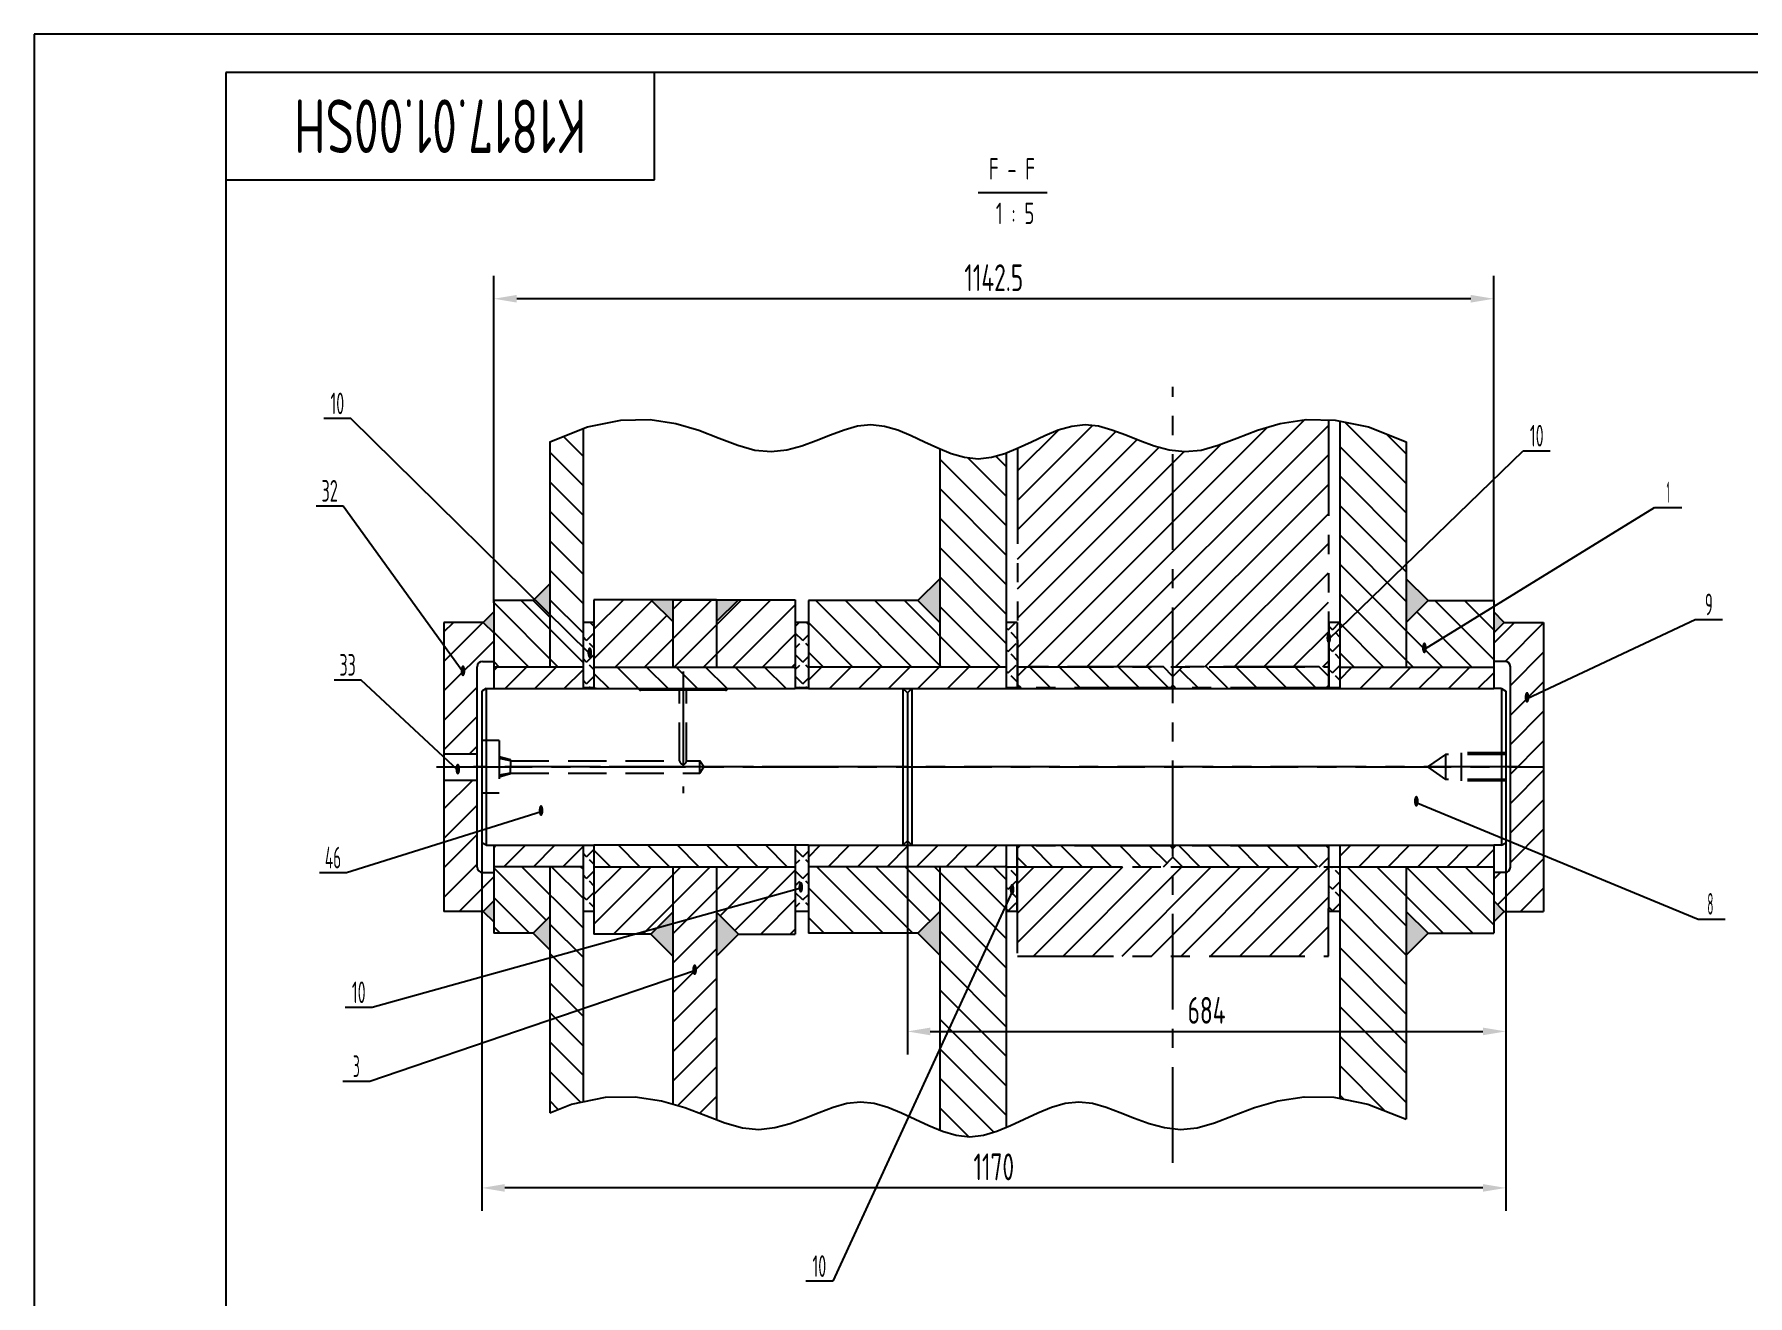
# Model space of a CAD drawing. Header units: millimetres. Extents: x 0 to 14700, y 0 to 10395.
# Drawn here: x 0 to 7831, y 4632 to 10395 of the extents above; entities that cross this region are included whole.
import ezdxf
from ezdxf.enums import TextEntityAlignment as Align

# ---------------------------------------------------------------- set-up
doc = ezdxf.new("R2010")
doc.units = ezdxf.units.MM
doc.header["$LTSCALE"] = 350
for name, pattern in [('F', [0.75, 0.5, -0.25]), ('G', [2, 1.25, -0.25, 0.25, -0.25]), ('K', [2.5, 1.25, -0.25, 0.25, -0.25, 0.25, -0.25])]:
    doc.linetypes.add(name, pattern=pattern)
for name, color, linetype in [('01', 7, 'Continuous'), ('02', 1, 'Continuous'), ('04', 2, 'F'), ('05', 4, 'G'), ('07', 6, 'K'), ('08', 1, 'Continuous'), ('11', 3, 'Continuous')]:
    doc.layers.add(name, color=color, linetype=linetype)
doc.styles.get("Standard").update_dxf_attribs({"font": 'isocp', "width": 0.707, "bigfont": 'intecad.shx'})
doc.dimstyles.new('INTE', dxfattribs={"dimscale": 35, "dimtxt": 3.5, "dimasz": 3, "dimexe": 3, "dimexo": 0, "dimgap": 1, "dimtad": 1, "dimdec": 3, "dimdsep": 46, "dimtxsty": 'Standard', "dimcen": 0, "dimclrd": 1, "dimclre": 1, "dimclrt": 3, "dimadec": 4, "dimazin": 0, "dimtfac": 1, "dimtdec": 3, "dimtmove": 0, "dimatfit": 0, "dimfxl": 1, "dimarcsym": 0})
pattern_1 = [(45, (-7847.8, 3871.31), (-67.3519, 67.3519), [])]
pattern_2 = [(135, (-7847.8, 3871.31), (-67.3519, -67.3519), [])]
pattern_3 = [(45, (-7847.8, 3871.31), (-49.3914, 49.3914), [50.8, -19.05]), (135, (-7847.8, 3871.31), (-49.3914, -49.3914), [50.8, -19.05])]

# ---------------------------------------------------------------- blocks, each defined once
blk = doc.blocks.new('*D97')
at = {"layer": '08', "color": 1, "lineweight": -2}
for p, q in [((2045, 6701.1), (2045, 5019.1)), ((6725, 6701.1), (6725, 5019.1)), ((6620, 5124.1), (2150, 5124.1))]:
    blk.add_line(p, q, dxfattribs=at)
at = {"layer": '08', "color": 1}
for points in [[(2150, 5141.6), (2150, 5106.6), (2045, 5124.1)], [(6620, 5141.6), (6620, 5106.6), (6725, 5124.1)]]:
    blk.add_solid(points, dxfattribs=at)
at = {"layer": 'Defpoints', "color": 0}
for p in [(2045, 6701.1), (6725, 6701.1), (2045, 5124.1)]:
    blk.add_point(p, dxfattribs=at)
at = {"layer": '08', "color": 3, "insert": (4385, 5220.3), "char_height": 122.5, "attachment_point": 5}
blk.add_mtext('1170', dxfattribs=at)
blk = doc.blocks.new('*D98')
at = {"layer": '08', "color": 1, "lineweight": -2}
for p, q in [((2100, 7798), (2100, 9291.6)), ((6670, 7807.6), (6670, 9291.6)), ((6565, 9186.6), (2205, 9186.6))]:
    blk.add_line(p, q, dxfattribs=at)
at = {"layer": '08', "color": 1}
for points in [[(2205, 9204.1), (2205, 9169.1), (2100, 9186.6)], [(6565, 9204.1), (6565, 9169.1), (6670, 9186.6)]]:
    blk.add_solid(points, dxfattribs=at)
at = {"layer": 'Defpoints', "color": 0}
for p in [(2100, 9186.6), (2100, 7798), (6670, 7807.6)]:
    blk.add_point(p, dxfattribs=at)
at = {"layer": '08', "color": 3, "insert": (4385, 9282.8), "char_height": 122.5, "attachment_point": 5}
blk.add_mtext('1142.5', dxfattribs=at)
blk = doc.blocks.new('*D102')
at = {"layer": '08', "color": 1, "lineweight": -2}
for p, q in [((3990, 6709.6), (3990, 5734.1)), ((6725, 6701.1), (6725, 5734.1)), ((4095, 5839.1), (6620, 5839.1))]:
    blk.add_line(p, q, dxfattribs=at)
at = {"layer": '08', "color": 1}
for points in [[(4095, 5856.6), (4095, 5821.6), (3990, 5839.1)], [(6620, 5856.6), (6620, 5821.6), (6725, 5839.1)]]:
    blk.add_solid(points, dxfattribs=at)
at = {"layer": 'Defpoints', "color": 0}
for p in [(3990, 6709.6), (6725, 6701.1), (6725, 5839.1)]:
    blk.add_point(p, dxfattribs=at)
at = {"layer": '08', "color": 3, "insert": (5357.5, 5935.4), "char_height": 122.5, "attachment_point": 5}
blk.add_mtext('684', dxfattribs=at)
blk = doc.blocks.new('*U125', base_point=(251.96, 168.31))
at = {"layer": '01'}
for p, q in [((251.96, 168.31), (251.96, 182.31)), ((195.96, 168.31), (251.96, 168.31))]:
    blk.add_line(p, q, dxfattribs=at)
blk = doc.blocks.new('*U126')
at = {"layer": '04'}
blk.add_blockref('*U125', (0, 0), dxfattribs=at)
blk = doc.blocks.new('*U127')
at = {"layer": '01'}
for points in [[(415, 292), (25, 292)], [(25, 292), (25, 5)]]:
    blk.add_lwpolyline(points, dxfattribs=at)
at = {"layer": '02'}
for points in [[(420, 297), (0, 297)], [(0, 297), (0, 0)]]:
    blk.add_lwpolyline(points, dxfattribs=at)

msp = doc.modelspace()

# ---------------------------------------------------------------- hatches: boundary and pattern name
at = {"layer": '02'}
h = msp.add_hatch(dxfattribs=at)
h.set_pattern_fill('ANSI31', color=256, scale=30, angle=90, style=0)
h.set_pattern_definition(pattern_2)
h.paths.add_polyline_path([(4137.9621, 7503.5864), (4137.9621, 7707.5864), (4037.9621, 7807.5864), (3537.9621, 7807.5864), (3537.9621, 7503.5864)])
h.paths.add_polyline_path([(4137.9621, 7503.5864), (4441.9621, 7503.5864), (4441.9621, 8482.5921), (4435.2746, 8479.8502), (4374.1184, 8462.1149), (4312.9621, 8455.3877), (4251.8059, 8462.1149), (4190.6496, 8479.8502), (4137.9621, 8501.4521)])
h.paths.add_polyline_path([(4137.9621, 5388.1295), (4150.2746, 5383.0813), (4212.6184, 5365.0017), (4274.9621, 5358.1438), (4337.3059, 5365.0017), (4399.6496, 5383.0813), (4441.9621, 5400.4295), (4441.9621, 6591.5864), (4137.9621, 6591.5864)])
h.paths.add_polyline_path([(3537.9621, 6591.5864), (3537.9621, 6287.5864), (4037.9621, 6287.5864), (4137.9621, 6387.5864), (4137.9621, 6591.5864)])
h.paths.add_polyline_path([(6269.9621, 6591.5864), (5965.9621, 6591.5864), (5965.9621, 5532.8772), (6094.2144, 5506.5999), (6269.9621, 5437.9438)])
h.paths.add_polyline_path([(6669.9621, 6287.5864), (6669.9621, 6591.5864), (6269.9621, 6591.5864), (6269.9621, 6387.5864), (6369.9621, 6287.5864)])
h.paths.add_polyline_path([(6669.9621, 7503.5864), (6669.9621, 7807.5864), (6369.9621, 7807.5864), (6269.9621, 7707.5864), (6269.9621, 7503.5864)])
h.paths.add_polyline_path([(6269.9621, 8533.6677), (6097.562, 8601.0161), (5965.9621, 8627.9792), (5965.9621, 7503.5864), (6269.9621, 7503.5864)])
h = msp.add_hatch(dxfattribs=at)
h.set_pattern_fill('ANSI31', color=256, scale=30, angle=90, style=0)
h.set_pattern_definition(pattern_2)
h.paths.add_polyline_path([(2507.9621, 8593.0467), (2355.9621, 8533.6677), (2355.9621, 7503.5864), (2507.9621, 7503.5864)])
h.paths.add_polyline_path([(2099.9621, 7503.5864), (2355.9621, 7503.5864), (2355.9621, 7731.5864), (2279.9621, 7807.5864), (2099.9621, 7807.5864)])
h.paths.add_polyline_path([(2099.9621, 6591.5864), (2099.9621, 6287.5864), (2279.9621, 6287.5864), (2355.9621, 6363.5864), (2355.9621, 6591.5864)])
h.paths.add_polyline_path([(2355.9621, 5467.6333), (2455.7098, 5506.5999), (2507.9621, 5517.3057), (2507.9621, 6591.5864), (2355.9621, 6591.5864)])
at = {"layer": '02', "linetype": 'Continuous'}
h = msp.add_hatch(color=1, dxfattribs=at)
h.paths.add_polyline_path([(6669.9621, 6435.5864), (6669.9621, 6339.5864), (6717.9621, 6387.5864)])
h.paths.add_polyline_path([(6717.9621, 7707.5864), (6669.9621, 7755.5864), (6669.9621, 7659.5864)])
h.paths.add_polyline_path([(4137.9621, 7907.5864), (4037.9621, 7807.5864), (4137.9621, 7707.5864)])
h.paths.add_polyline_path([(4137.9621, 6387.5864), (4037.9621, 6287.5864), (4137.9621, 6187.5864)])
h.paths.add_polyline_path([(3117.9621, 6383.5864), (3117.9621, 6183.5864), (3217.9621, 6283.5864)])
h.paths.add_polyline_path([(2355.9621, 7883.5864), (2285.7341, 7813.3584), (2355.9621, 7744.2376)])
h.paths.add_polyline_path([(2355.9621, 7731.5864), (2355.9621, 7744.2376), (2285.7341, 7813.3584), (2279.9621, 7807.5864)])
h.paths.add_polyline_path([(2099.9621, 7755.5864), (2051.9621, 7707.5864), (2099.9621, 7659.5864)])
h.paths.add_polyline_path([(2099.9621, 6435.5864), (2051.9621, 6387.5864), (2099.9621, 6339.5864)])
h.paths.add_polyline_path([(2917.9621, 6183.5864), (2917.9621, 6330.2533), (2844.0765, 6309.7008), (2817.9621, 6283.5864)])
h.paths.add_polyline_path([(2917.9621, 6330.2533), (2917.9621, 6383.5864), (2844.0765, 6309.7008)])
for points in [[(6369.9621, 7807.5864), (6269.9621, 7907.5864), (6269.9621, 7707.5864)], [(2355.9621, 6363.5864), (2279.9621, 6287.5864), (2355.9621, 6211.5864)], [(6369.9621, 6287.5864), (6269.9621, 6387.5864), (6269.9621, 6187.5864)]]:
    msp.add_hatch(color=1, dxfattribs=at).paths.add_polyline_path(points)
h = msp.add_hatch(dxfattribs=at)
h.set_pattern_fill('ANSI31', color=1, scale=30, style=0)
h.set_pattern_definition(pattern_1)
h.paths.add_polyline_path([(3477.9621, 7503.5864), (3477.9621, 7811.5864), (3217.9621, 7811.5864), (3117.9621, 7711.5864), (3117.9621, 7503.5864)])
h.paths.add_polyline_path([(3117.9621, 7503.5864), (3117.9621, 7811.5864), (2917.9621, 7811.5864), (2917.9621, 7503.5864)])
h.paths.add_polyline_path([(2917.9621, 7711.5864), (2817.9621, 7811.5864), (2557.9621, 7811.5864), (2557.9621, 7503.5864), (2917.9621, 7503.5864)])
h.paths.add_polyline_path([(2917.9621, 6591.5864), (2557.9621, 6591.5864), (2557.9621, 6283.5864), (2657.9621, 6283.5864), (2817.9621, 6283.5864), (2917.9621, 6383.5864)])
h.paths.add_polyline_path([(3117.9621, 6591.5864), (2917.9621, 6591.5864), (2917.9621, 5507.7247), (2973.6175, 5491.3257), (3069.0002, 5454.7767), (3117.9621, 5435.7022)])
h.paths.add_polyline_path([(3117.9621, 6591.5864), (3117.9621, 6383.5864), (3217.9621, 6283.5864), (3377.9621, 6283.5864), (3477.9621, 6283.5864), (3477.9621, 6591.5864)])
at = {"layer": '02'}
h = msp.add_hatch(color=256, dxfattribs=at)
h.paths.add_polyline_path([(3117.9621, 7711.5864), (3217.9621, 7811.5864), (3117.9621, 7811.5864)])
h.paths.add_polyline_path([(2817.9621, 7811.5864), (2917.9621, 7711.5864), (2917.9621, 7811.5864)])
at = {"layer": '02', "linetype": 'Continuous'}
h = msp.add_hatch(dxfattribs=at)
h.set_pattern_fill('ANSI31', color=1, scale=30, style=0)
h.set_pattern_definition(pattern_1)
h.paths.add_polyline_path([(2023.9621, 7505.5864, -0.414213562), (2047.9621, 7529.5864), (2099.9621, 7529.5864), (2099.9621, 7659.5864), (2051.9621, 7707.5864), (1871.9621, 7707.5864), (1871.9621, 7107.5864), (2023.9621, 7107.5864)])
h.paths.add_polyline_path([(1871.9621, 6387.5864), (2051.9621, 6387.5864), (2099.9621, 6435.5864), (2099.9621, 6565.5864), (2047.9621, 6565.5864, -0.414213562), (2023.9621, 6589.5864), (2023.9621, 6987.5864), (1871.9621, 6987.5864)])
h.paths.add_polyline_path([(6745.9621, 6589.5864, -0.414213562), (6721.9621, 6565.5864), (6669.9621, 6565.5864), (6669.9621, 6435.5864), (6717.9621, 6387.5864), (6897.9621, 6387.5864), (6897.9621, 7047.5864), (6745.9621, 7047.5864)])
h.paths.add_polyline_path([(6897.9621, 7707.5864), (6717.9621, 7707.5864), (6669.9621, 7659.5864), (6669.9621, 7529.5864), (6721.9621, 7529.5864, -0.414213562), (6745.9621, 7505.5864), (6745.9621, 7047.5864), (6897.9621, 7047.5864)])
at = {"layer": '02'}
h = msp.add_hatch(dxfattribs=at)
h.set_pattern_fill('ANGLE', color=256, scale=10, angle=45, style=0)
h.set_pattern_definition(pattern_3)
h.paths.add_polyline_path([(2557.9621, 7707.5864), (2507.9621, 7707.5864), (2507.9621, 7409.5864), (2557.9621, 7409.5864)])
h.paths.add_polyline_path([(2507.9621, 6387.5864), (2557.9621, 6387.5864), (2557.9621, 6689.5864), (2507.9621, 6689.5864)])
h.paths.add_polyline_path([(3537.9621, 6689.5864), (3477.9621, 6689.5864), (3477.9621, 6387.5864), (3537.9621, 6387.5864)])
h.paths.add_polyline_path([(3537.9621, 7707.5864), (3477.9621, 7707.5864), (3477.9621, 7409.5864), (3537.9621, 7409.5864)])
h = msp.add_hatch(dxfattribs=at)
h.set_pattern_fill('ANGLE', color=256, scale=10, angle=45, style=0)
h.set_pattern_definition(pattern_3)
h.paths.add_polyline_path([(4493.9621, 7707.5864), (4441.9621, 7707.5864), (4441.9621, 7409.5864), (4491.9621, 7409.5864), (4491.9621, 7460.5864), (4493.9621, 7462.5864)])
h.paths.add_polyline_path([(4441.9621, 6387.5864), (4491.9621, 6387.5864), (4491.9621, 6591.5864), (4441.9621, 6591.5864)])
h.paths.add_polyline_path([(5965.9621, 6591.5864), (5915.624, 6591.5864), (5914.7931, 6387.5864), (5965.9621, 6387.5864)])
h = msp.add_hatch(dxfattribs=at)
h.set_pattern_fill('ANGLE', color=256, scale=10, angle=45, style=0)
h.set_pattern_definition(pattern_3)
h.paths.add_polyline_path([(5965.9621, 7707.5864), (5915.9621, 7707.5864), (5915.9621, 7409.5864), (5965.9621, 7409.5864)])
at = {"layer": '02', "linetype": 'Continuous'}
h = msp.add_hatch(dxfattribs=at)
h.set_pattern_fill('ANSI31', color=1, scale=30, style=0)
h.set_pattern_definition(pattern_1)
h.paths.add_polyline_path([(2099.9621, 7503.5864), (2099.9621, 7405.5864), (2507.9621, 7405.5864), (2507.9621, 7503.5864)])
h.paths.add_polyline_path([(2507.9621, 6591.5864), (2507.9621, 6689.5864), (2099.9621, 6689.5864), (2099.9621, 6591.5864)])
at = {"layer": '02'}
h = msp.add_hatch(dxfattribs=at)
h.set_pattern_fill('ANSI31', color=256, scale=30, angle=90, style=0)
h.set_pattern_definition(pattern_2)
h.paths.add_polyline_path([(3477.9621, 6591.5864), (3477.9621, 6689.5864), (2557.9621, 6689.5864), (2557.9621, 6591.5864)])
h.paths.add_polyline_path([(2557.9621, 7503.5864), (2557.9621, 7405.5864), (3477.9621, 7405.5864), (3477.9621, 7503.5864)])
at = {"layer": '02', "linetype": 'Continuous'}
h = msp.add_hatch(dxfattribs=at)
h.set_pattern_fill('ANSI31', color=1, scale=30, style=0)
h.set_pattern_definition(pattern_1)
h.paths.add_polyline_path([(3537.9621, 6689.5864), (3537.9621, 6591.5864), (4441.9621, 6591.5864), (4441.9621, 6689.5864)])
h.paths.add_polyline_path([(3537.9621, 7503.5864), (3537.9621, 7405.5864), (4441.9621, 7405.5864), (4441.9621, 7503.5864)])
h = msp.add_hatch(dxfattribs=at)
h.set_pattern_fill('ANSI31', color=1, scale=30, style=0)
h.set_pattern_definition(pattern_1)
h.paths.add_polyline_path([(5965.9621, 6689.5864), (5965.9621, 6591.5864), (6669.9621, 6591.5864), (6669.9621, 6689.5864)])
h.paths.add_polyline_path([(5965.9621, 7503.5864), (5965.9621, 7405.5864), (6669.9621, 7405.5864), (6669.9621, 7503.5864)])
at = {"layer": '07', "linetype": 'K'}
h = msp.add_hatch(dxfattribs=at)
h.set_pattern_fill('ANSI31', color=6, scale=30, style=0)
h.set_pattern_definition(pattern_1)
h.paths.add_polyline_path([(5913.9621, 7504.5864), (5913.9621, 8632.7646), (5812.0069, 8634.8049), (5694.0741, 8616.8402), (5589.5192, 8586.0328), (5495.9533, 8550.1799), (5410.9875, 8517.0791), (5332.2329, 8494.5277), (5257.6191, 8488.3357), (5203.9621, 8494.3788), (5203.9621, 7504.5864)])
h.paths.add_polyline_path([(5203.9621, 8494.3788), (5186.3498, 8496.3624), (5117.9472, 8514.48), (5051.9335, 8538.5602), (4987.8309, 8564.4752), (4925.1617, 8588.0968), (4863.448, 8605.297), (4802.2121, 8611.9477), (4741.0559, 8605.2206), (4679.8996, 8587.4852), (4618.7434, 8562.4112), (4557.5871, 8533.6677), (4493.9621, 8503.764), (4493.9621, 7504.5864), (5203.9621, 7504.5864)])
h = msp.add_hatch(dxfattribs=at)
h.set_pattern_fill('ANSI31', color=6, scale=30, angle=90, style=0)
h.set_pattern_definition(pattern_2)
h.paths.add_polyline_path([(5871.9621, 7504.5864), (5247.9621, 7504.5864), (5203.9621, 7460.5864), (5203.9621, 7420.5864), (5215.9621, 7408.5864), (5903.9621, 7408.5864), (5913.9621, 7418.5864), (5913.9621, 7462.5864)])
h.paths.add_polyline_path([(5203.9621, 7460.5864), (5159.9621, 7504.5864), (4535.9621, 7504.5864), (4493.9621, 7462.5864), (4493.9621, 7418.5864), (4503.9621, 7408.5864), (5191.9621, 7408.5864), (5203.9621, 7420.5864)])
h.paths.add_polyline_path([(5913.9621, 6676.5864), (5903.9621, 6686.5864), (5215.9621, 6686.5864), (5203.9621, 6674.5864), (5203.9621, 6634.5864), (5246.9621, 6591.5864), (5872.9621, 6591.5864), (5913.9621, 6632.5864)])
h.paths.add_polyline_path([(5203.9621, 6674.5864), (5191.9621, 6686.5864), (4503.9621, 6686.5864), (4493.9621, 6676.5864), (4493.9621, 6632.5864), (4534.9621, 6591.5864), (5160.9621, 6591.5864), (5203.9621, 6634.5864)])
h = msp.add_hatch(dxfattribs=at)
h.set_pattern_fill('ANSI31', color=6, scale=30, style=0)
h.set_pattern_definition(pattern_1)
h.paths.add_polyline_path([(5913.9621, 6590.5864), (5203.9621, 6590.5864), (5203.9621, 6183.5864), (5913.9621, 6183.5864)])
h.paths.add_polyline_path([(5203.9621, 6590.5864), (4493.9621, 6590.5864), (4493.9621, 6183.5864), (5203.9621, 6183.5864)])

# ---------------------------------------------------------------- linework, layer by layer
at = {"layer": '01'}
for p, q in [((4313.9045, 9671.3513), (4628.4805, 9671.3513)), ((2051.9621, 7707.5864), (2099.9621, 7755.5864)), ((2917.9621, 7811.5864), (2917.9621, 7503.5864)), ((3117.9621, 7811.5864), (3117.9621, 7503.5864)), ((6669.9621, 7807.5864), (6669.9621, 7405.5864)), ((6717.9621, 7707.5864), (6669.9621, 7755.5864)), ((2051.9621, 7707.5864), (1871.9621, 7707.5864)), ((2051.9621, 7707.5864), (2099.9621, 7659.5864)), ((4491.9621, 7707.5864), (4491.9621, 7405.5864)), ((5915.9621, 7707.5864), (5915.9621, 7405.5864)), ((6717.9621, 7707.5864), (6669.9621, 7659.5864)), ((6717.9621, 7707.5864), (6897.9621, 7707.5864)), ((6897.9621, 7707.5864), (6897.9621, 6387.5864)), ((2047.9621, 7529.5864), (2099.9621, 7529.5864)), ((6721.9621, 7529.5864), (6669.9621, 7529.5864)), ((2023.9621, 6589.5864), (2023.9621, 7505.5864)), ((6745.9621, 6589.5864), (6745.9621, 7505.5864)), ((2064.9621, 7405.5864), (2044.9621, 7394.0394)), ((2044.9621, 7394.0394), (2044.9621, 6701.1334)), ((2064.9621, 7405.5864), (2064.9621, 7047.5864)), ((2064.9621, 7405.5864), (2099.9621, 7405.5864)), ((2557.9621, 7409.5864), (2507.9621, 7409.5864)), ((3537.9621, 7409.5864), (3477.9621, 7409.5864)), ((3989.9621, 7385.5864), (3969.9621, 7405.5864)), ((3969.9621, 7405.5864), (3969.9621, 6689.5864)), ((3989.9621, 7385.5864), (4009.9621, 7405.5864)), ((3989.9621, 7385.5864), (3989.9621, 6709.5864)), ((4009.9621, 7405.5864), (4009.9621, 6689.5864)), ((4491.9621, 7409.5864), (4441.9621, 7409.5864)), ((5965.9621, 7409.5864), (5915.9621, 7409.5864)), ((6704.9621, 7405.5864), (6724.9621, 7394.0394)), ((6704.9621, 7405.5864), (6704.9621, 7047.5864)), ((6724.9621, 7394.0394), (6724.9621, 6701.1334)), ((2064.9621, 7047.5864), (2064.9621, 6689.5864)), ((2064.9621, 6689.5864), (2044.9621, 6701.1334)), ((2064.9621, 6689.5864), (2099.9621, 6689.5864)), ((3989.9621, 6709.5864), (3969.9621, 6689.5864)), ((3989.9621, 6709.5864), (4009.9621, 6689.5864)), ((4491.9621, 6387.5864), (4491.9621, 6689.5864)), ((5915.9621, 6387.5864), (5915.9621, 6689.5864)), ((6669.9621, 6689.5864), (6669.9621, 6287.5864)), ((2917.9621, 6591.5864), (2917.9621, 5507.7247)), ((3117.9621, 6591.5864), (3117.9621, 5435.7022)), ((2047.9621, 6565.5864), (2099.9621, 6565.5864)), ((6721.9621, 6565.5864), (6669.9621, 6565.5864)), ((2051.9621, 6387.5864), (2099.9621, 6435.5864)), ((6717.9621, 6387.5864), (6669.9621, 6435.5864)), ((2051.9621, 6387.5864), (1871.9621, 6387.5864)), ((2051.9621, 6387.5864), (2099.9621, 6339.5864)), ((6717.9621, 6387.5864), (6669.9621, 6339.5864)), ((6717.9621, 6387.5864), (6897.9621, 6387.5864))]:
    msp.add_line(p, q, dxfattribs=at)
at = {"layer": '01', "color": 7, "linetype": 'Continuous'}
for p, q in [((5965.9621, 8627.9792), (5965.9621, 7405.5864)), ((2507.9621, 8593.0467), (2507.9621, 7405.5864)), ((2355.9621, 8533.6677), (2355.9621, 7503.5864)), ((4137.9621, 8501.4521), (4137.9621, 7503.5864)), ((4441.9621, 8482.5921), (4441.9621, 7405.5864)), ((4441.9621, 8482.5921), (4441.9621, 7405.5864)), ((6269.9621, 8533.6677), (6269.9621, 7503.5864)), ((2279.9621, 7807.5864), (2355.9621, 7883.5864)), ((4037.9621, 7807.5864), (4137.9621, 7907.5864)), ((6369.9621, 7807.5864), (6269.9621, 7907.5864)), ((2099.9621, 7807.5864), (2099.9621, 7405.5864)), ((2279.9621, 7807.5864), (2099.9621, 7807.5864)), ((2279.9621, 7807.5864), (2355.9621, 7731.5864)), ((2557.9621, 7811.5864), (2557.9621, 7405.5864)), ((2917.9621, 7811.5864), (2557.9621, 7811.5864)), ((2817.9621, 7811.5864), (2917.9621, 7711.5864)), ((3117.9621, 7811.5864), (2917.9621, 7811.5864)), ((2917.9621, 7811.5864), (3477.9621, 7811.5864)), ((3217.9621, 7811.5864), (3117.9621, 7711.5864)), ((3477.9621, 7811.5864), (3477.9621, 7405.5864)), ((3537.9621, 7807.5864), (3537.9621, 7405.5864)), ((4037.9621, 7807.5864), (3537.9621, 7807.5864)), ((4037.9621, 7807.5864), (4137.9621, 7707.5864)), ((6369.9621, 7807.5864), (6269.9621, 7707.5864)), ((6369.9621, 7807.5864), (6669.9621, 7807.5864)), ((1871.9621, 7707.5864), (1871.9621, 6387.5864)), ((2557.9621, 7707.5864), (2507.9621, 7707.5864)), ((3537.9621, 7707.5864), (3477.9621, 7707.5864)), ((4491.9621, 7707.5864), (4441.9621, 7707.5864)), ((5965.9621, 7707.5864), (5915.9621, 7707.5864)), ((2507.9621, 7503.5864), (2099.9621, 7503.5864)), ((2557.9621, 7503.5864), (3477.9621, 7503.5864)), ((4441.9621, 7503.5864), (3537.9621, 7503.5864)), ((5965.9621, 7503.5864), (6669.9621, 7503.5864)), ((2099.9621, 7405.5864), (2507.9621, 7405.5864)), ((2507.9621, 7405.5864), (2557.9621, 7405.5864)), ((2567.9621, 7405.5864), (2507.9621, 7405.5864)), ((2557.9621, 7405.5864), (3477.9621, 7405.5864)), ((2765.2581, 7403.5864), (2765.2581, 7403.5864)), ((3159.2581, 7397.5864), (2771.2581, 7397.5864)), ((3165.2581, 7403.5864), (3165.2581, 7403.5864)), ((3537.9621, 7405.5864), (3477.9621, 7405.5864)), ((3537.9621, 7405.5864), (4441.9621, 7405.5864)), ((4441.9621, 7405.5864), (5965.9621, 7405.5864)), ((5965.9621, 7405.5864), (6669.9621, 7405.5864)), ((6704.9621, 7405.5864), (6669.9621, 7405.5864)), ((1871.9621, 7107.5864), (2023.9621, 7107.5864)), ((6704.9621, 7047.5864), (6704.9621, 6689.5864)), ((1871.9621, 6987.5864), (2023.9621, 6987.5864)), ((2099.9621, 6689.5864), (2507.9621, 6689.5864)), ((2099.9621, 6689.5864), (2099.9621, 6287.5864)), ((2507.9621, 6689.5864), (2557.9621, 6689.5864)), ((2507.9621, 6689.5864), (2507.9621, 5517.3057)), ((3477.9621, 6689.5864), (2557.9621, 6689.5864)), ((2557.9621, 6689.5864), (2557.9621, 6283.5864)), ((3537.9621, 6689.5864), (3477.9621, 6689.5864)), ((3477.9621, 6689.5864), (3477.9621, 6283.5864)), ((3537.9621, 6689.5864), (5203.9621, 6689.5864)), ((3537.9621, 6689.5864), (3537.9621, 6287.5864)), ((4441.9621, 6689.5864), (4441.9621, 5400.4295)), ((4441.9621, 6689.5864), (4441.9621, 5400.4295)), ((5203.9621, 6689.5864), (6669.9621, 6689.5864)), ((5965.9621, 6689.5864), (5965.9621, 5532.8772)), ((6704.9621, 6689.5864), (6669.9621, 6689.5864)), ((6704.9621, 6689.5864), (6724.9621, 6701.1334)), ((2507.9621, 6591.5864), (2099.9621, 6591.5864)), ((2355.9621, 6591.5864), (2355.9621, 5467.6333)), ((2557.9621, 6591.5864), (3477.9621, 6591.5864)), ((4441.9621, 6591.5864), (3537.9621, 6591.5864)), ((4137.9621, 6591.5864), (4137.9621, 5388.1295)), ((4441.9621, 6591.5864), (4491.9621, 6591.5864)), ((5915.9621, 6591.5864), (5965.9621, 6591.5864)), ((5965.9621, 6591.5864), (6669.9621, 6591.5864)), ((6269.9621, 6591.5864), (6269.9621, 5437.9438)), ((2355.9621, 6363.5864), (2279.9621, 6287.5864)), ((2557.9621, 6387.5864), (2507.9621, 6387.5864)), ((2817.9621, 6283.5864), (2917.9621, 6383.5864)), ((3217.9621, 6283.5864), (3117.9621, 6383.5864)), ((3537.9621, 6387.5864), (3477.9621, 6387.5864)), ((4037.9621, 6287.5864), (4137.9621, 6387.5864)), ((4491.9621, 6387.5864), (4441.9621, 6387.5864)), ((5965.9621, 6387.5864), (5915.9621, 6387.5864)), ((6369.9621, 6287.5864), (6269.9621, 6387.5864)), ((2279.9621, 6287.5864), (2099.9621, 6287.5864)), ((2355.9621, 6211.5864), (2279.9621, 6287.5864)), ((2657.9621, 6283.5864), (2557.9621, 6283.5864)), ((2817.9621, 6283.5864), (2657.9621, 6283.5864)), ((2817.9621, 6283.5864), (2917.9621, 6183.5864)), ((3217.9621, 6283.5864), (3117.9621, 6183.5864)), ((3217.9621, 6283.5864), (3377.9621, 6283.5864)), ((3377.9621, 6283.5864), (3477.9621, 6283.5864)), ((4037.9621, 6287.5864), (3537.9621, 6287.5864)), ((4037.9621, 6287.5864), (4137.9621, 6187.5864)), ((6369.9621, 6287.5864), (6269.9621, 6187.5864)), ((6369.9621, 6287.5864), (6669.9621, 6287.5864))]:
    msp.add_line(p, q, dxfattribs=at)
at = {"layer": '01'}
for centre, start, end in [((2047.9621, 7505.5864), 90, 180), ((6721.9621, 7505.5864), 0, 90), ((2047.9621, 6589.5864), 180, 270), ((6721.9621, 6589.5864), 270, 0)]:
    msp.add_arc(centre, 24, start, end, dxfattribs=at)
at = {"layer": '01', "color": 7, "linetype": 'Continuous'}
for centre, start, end in [((2760.8658, 7397.5864), 30, 90), ((2771.2581, 7403.5864), 210, 270), ((3159.2581, 7403.5864), 270, 330), ((3169.6504, 7397.5864), 90, 150)]:
    msp.add_arc(centre, 6, start, end, dxfattribs=at)
at = {"layer": '02'}
for p, q in [((1446.9175, 8638.9505), (1322.9175, 8638.9505)), ((2538.6046, 7564.4746), (1446.9175, 8638.9505)), ((5915.9621, 7631.8095), (6804.4443, 8491.4824)), ((6804.4443, 8491.4824), (6928.4443, 8491.4824)), ((1411.9615, 8239.6005), (1287.9615, 8239.6005)), ((1959.1496, 7481.8817), (1411.9615, 8239.6005)), ((6352.7473, 7586.3715), (7404.8114, 8232.5498)), ((7404.8114, 8232.5498), (7528.8114, 8232.5498)), ((5915.9621, 7707.5864), (5915.9621, 7405.5864)), ((6821.9621, 7360.6521), (7590.8744, 7720.6697)), ((7590.8744, 7720.6697), (7714.8744, 7720.6697)), ((1493.9824, 7444.3512), (1369.9824, 7444.3512)), ((1935.5794, 7032.5266), (1493.9824, 7444.3512)), ((2316.0368, 6843.0925), (1427.361, 6563.77)), ((6316.0323, 6885.7352), (7603.8699, 6352.492)), ((1427.361, 6563.77), (1303.361, 6563.77)), ((3503.0428, 6493.0033), (1544.8746, 5948.306)), ((4470.2542, 6481.7061), (3649.8171, 4697.3726)), ((7603.8699, 6352.492), (7727.8699, 6352.492)), ((3017.9621, 6116.0251), (1534.1397, 5610.7665)), ((1544.8746, 5948.306), (1420.8746, 5948.306)), ((1534.1397, 5610.7665), (1410.1397, 5610.7665)), ((3649.8171, 4697.3726), (3525.8171, 4697.3726))]:
    msp.add_line(p, q, dxfattribs=at)
for points in [[(2355.9621, 8533.6677), (2528.3622, 8601.0161), (2680.2176, 8632.1293), (2813.9173, 8634.8049), (2931.8501, 8616.8402), (3036.405, 8586.0328), (3129.9709, 8550.1799), (3214.9367, 8517.0791), (3293.6913, 8494.5277), (3368.3051, 8488.3357), (3439.5744, 8496.3624), (3507.977, 8514.48), (3573.9908, 8538.5602), (3638.0933, 8564.4752), (3700.7626, 8588.0968), (3762.4762, 8605.297), (3823.7121, 8611.9477), (3884.8684, 8605.2206), (3946.0246, 8587.4852), (4007.1809, 8562.4112), (4068.3371, 8533.6677), (4129.4934, 8504.9243), (4190.6496, 8479.8502), (4251.8059, 8462.1149), (4312.9621, 8455.3877), (4374.1184, 8462.1149), (4435.2746, 8479.8502), (4496.4309, 8504.9243), (4557.5871, 8533.6677), (4618.7434, 8562.4112), (4679.8996, 8587.4852), (4741.0559, 8605.2206), (4802.2121, 8611.9477), (4863.448, 8605.297), (4925.1617, 8588.0968), (4987.8309, 8564.4752), (5051.9335, 8538.5602), (5117.9472, 8514.48), (5186.3498, 8496.3624), (5257.6191, 8488.3357), (5332.2329, 8494.5277), (5410.9875, 8517.0791), (5495.9533, 8550.1799), (5589.5192, 8586.0328), (5694.0741, 8616.8402), (5812.0069, 8634.8049), (5945.7066, 8632.1293), (6097.562, 8601.0161), (6269.9621, 8533.6677)], [(2355.9621, 5467.6333), (2455.7098, 5506.5999), (2610.5139, 5538.3173), (2746.8096, 5541.0448), (2867.0324, 5522.7313), (2973.6175, 5491.3257), (3069.0002, 5454.7767), (3155.6158, 5421.0331), (3235.8996, 5398.0438), (3311.9622, 5391.7315), (3384.6154, 5399.9142), (3454.3463, 5418.3835), (3521.6418, 5442.9313), (3586.9891, 5469.3495), (3650.8752, 5493.4298), (3713.7872, 5510.964), (3776.2121, 5517.7438), (3838.5559, 5510.886), (3900.8996, 5492.8063), (3963.2434, 5467.2454), (4025.5871, 5437.9438), (4087.9309, 5408.6423), (4150.2746, 5383.0813), (4212.6184, 5365.0017), (4274.9621, 5358.1438), (4337.3059, 5365.0017), (4399.6496, 5383.0813), (4461.9934, 5408.6423), (4524.3371, 5437.9438), (4586.6809, 5467.2454), (4649.0246, 5492.8063), (4711.3684, 5510.886), (4773.7121, 5517.7438), (4836.137, 5510.964), (4899.049, 5493.4298), (4962.9351, 5469.3495), (5028.2824, 5442.9313), (5095.578, 5418.3835), (5165.3088, 5399.9142), (5237.962, 5391.7315), (5314.0246, 5398.0438), (5394.3084, 5421.0331), (5480.924, 5454.7767), (5576.3067, 5491.3257), (5682.8918, 5522.7313), (5803.1146, 5541.0448), (5939.4104, 5538.3173), (6094.2144, 5506.5999), (6269.9621, 5437.9438)]]:
    msp.add_lwpolyline(points, dxfattribs=at)
at = {"layer": '04'}
for p, q in [((2948.9621, 7075.5864), (2948.9621, 7397.5864)), ((2980.9621, 7075.5864), (2980.9621, 7397.5864)), ((3059.2, 7047.5864), (3041.7911, 7075.5864)), ((3041.7911, 7019.5864), (3041.7911, 7075.5864)), ((3041.7911, 7019.5864), (3059.2, 7047.5864)), ((2176.9621, 7019.5864), (3041.7911, 7019.5864))]:
    msp.add_line(p, q, dxfattribs=at)
at = {"layer": '04', "color": 2, "linetype": 'F'}
for p, q in [((2124.9621, 7167.5864), (2044.9621, 7167.5864)), ((2124.9621, 7167.5864), (2124.9621, 6927.5864)), ((2176.9621, 7079.8468), (2124.9621, 7094.0753)), ((2176.9621, 7075.5864), (2124.9621, 7085.8467)), ((2176.9621, 7079.8468), (2176.9621, 7047.5864)), ((2176.9621, 7075.5864), (2948.9621, 7075.5864)), ((2176.9621, 7015.326), (2176.9621, 7047.5864)), ((2980.9621, 7075.5864), (3041.7911, 7075.5864)), ((6448.9621, 7104.6464), (6367.0356, 7047.5864)), ((6367.0356, 7047.5864), (6448.9621, 6990.5264)), ((6448.9621, 7104.6464), (6448.9621, 6990.5264)), ((6724.9621, 7104.6464), (6448.9621, 7104.6464)), ((6520.9621, 7111.7864), (6520.9621, 6983.3864)), ((6724.9621, 7111.7864), (6520.9621, 7111.7864)), ((2176.9621, 7019.5864), (2124.9621, 7009.3261)), ((2176.9621, 7015.326), (2124.9621, 7001.0974)), ((6724.9621, 6990.5264), (6448.9621, 6990.5264)), ((6724.9621, 6983.3864), (6520.9621, 6983.3864)), ((2124.9621, 6927.5864), (2044.9621, 6927.5864))]:
    msp.add_line(p, q, dxfattribs=at)
at = {"layer": '04'}
msp.add_arc((2964.9621, 7076.1596), 16.0103, 182.05183703, 357.94816297, dxfattribs=at)
at = {"layer": '05', "color": 4, "linetype": 'G'}
for p, q in [((5203.9621, 5238.7342), (5203.9621, 8784.3427)), ((1838.1999, 7047.5864), (6901.2978, 7047.5864)), ((3764.5351, 7047.5864), (2165.9811, 7047.5864))]:
    msp.add_line(p, q, dxfattribs=at)
at = {"layer": '05'}
for p, q in [((2964.9621, 7483.434), (2964.9621, 6928.2195)), ((6787.4917, 7047.5864), (2006.9469, 7047.5864))]:
    msp.add_line(p, q, dxfattribs=at)
at = {"layer": '07', "color": 6, "linetype": 'K'}
for p, q in [((5913.9621, 8632.7646), (5913.9621, 7405.5864)), ((4493.9621, 8503.9121), (4493.9621, 7405.5864)), ((4491.9621, 7460.5864), (4535.9621, 7504.5864)), ((4491.9621, 7460.5864), (4491.9621, 7405.5864)), ((4493.9621, 7504.5864), (5913.9621, 7504.5864)), ((5159.9621, 7504.5864), (4535.9621, 7504.5864)), ((5203.9621, 7460.5864), (5159.9621, 7504.5864)), ((5203.9621, 7460.5864), (5247.9621, 7504.5864)), ((5871.9621, 7504.5864), (5247.9621, 7504.5864)), ((5915.9621, 7460.5864), (5871.9621, 7504.5864)), ((5915.9621, 7405.5864), (5915.9621, 7460.5864)), ((4503.9621, 7408.5864), (4491.9621, 7420.5864)), ((5191.9621, 7408.5864), (4503.9621, 7408.5864)), ((4503.9621, 7408.5864), (4503.9621, 7405.5864)), ((5191.9621, 7408.5864), (5203.9621, 7420.5864)), ((5215.9621, 7408.5864), (5203.9621, 7420.5864)), ((5903.9621, 7408.5864), (5215.9621, 7408.5864)), ((5903.9621, 7408.5864), (5915.9621, 7420.5864)), ((5903.9621, 7408.5864), (5903.9621, 7405.5864)), ((4503.9621, 6686.5864), (4491.9621, 6674.5864)), ((4491.9621, 6674.5864), (4491.9621, 6634.5864)), ((5191.9621, 6686.5864), (4503.9621, 6686.5864)), ((5191.9621, 6686.5864), (5203.9621, 6674.5864)), ((5215.9621, 6686.5864), (5203.9621, 6674.5864)), ((5903.9621, 6686.5864), (5215.9621, 6686.5864)), ((5903.9621, 6686.5864), (5915.9621, 6674.5864)), ((5913.9621, 6183.5864), (5915.9621, 6674.5864)), ((4535.9621, 6590.5864), (4491.9621, 6634.5864)), ((4491.9621, 6634.5864), (4491.9621, 6183.5864)), ((4493.9621, 6590.5864), (5913.9621, 6590.5864)), ((4535.9621, 6590.5864), (5159.9621, 6590.5864)), ((5159.9621, 6590.5864), (5203.9621, 6634.5864)), ((5247.9621, 6590.5864), (5203.9621, 6634.5864)), ((5247.9621, 6590.5864), (5871.9621, 6590.5864)), ((5871.9621, 6590.5864), (5915.9621, 6634.5864)), ((4493.9621, 6183.5864), (5913.9621, 6183.5864))]:
    msp.add_line(p, q, dxfattribs=at)

# ---------------------------------------------------------------- block references
at = {"layer": '01', "xscale": 35, "yscale": 35, "zscale": 35}
msp.add_blockref('*U127', (0, 0), dxfattribs=at)
at = {"layer": '01', "xscale": 35, "yscale": 35}
msp.add_blockref('*U126', (2835, 9730), dxfattribs=at)

# ---------------------------------------------------------------- texts
at = {"layer": '02', "width": 0.605172}
for p, p2 in [((5903.9621, 7611.8095), (5927.9621, 7611.8095)), ((6340.7473, 7566.3715), (6364.7473, 7566.3715)), ((2526.6046, 7544.4746), (2550.6046, 7544.4746)), ((1947.1496, 7461.8817), (1971.1496, 7461.8817)), ((6809.9621, 7340.6521), (6833.9621, 7340.6521)), ((1923.5794, 7012.5266), (1947.5794, 7012.5266)), ((6304.0323, 6865.7352), (6328.0323, 6865.7352)), ((2304.0368, 6823.0925), (2328.0368, 6823.0925)), ((3491.0428, 6473.0033), (3515.0428, 6473.0033)), ((4456.6208, 6462.9024), (4480.6208, 6462.9024)), ((3005.9621, 6096.0251), (3029.9621, 6096.0251))]:
    msp.add_text('●', height=40, dxfattribs=at).set_placement(p, p2, align=Align.FIT)
at = {"layer": '11', "width": 0.693499}
msp.add_text('K1817.01.00SH', height=245, rotation=180, dxfattribs=at).set_placement((2522.3108, 10097.5), (1187.6892, 10097.5), align=Align.FIT)
at = {"layer": '11', "width": 0.707}
for s, p in [('F - F', (4362.5966, 9701.5549)), ('1 : 5', (4394.372, 9498.3552))]:
    msp.add_text(s, height=98, dxfattribs=at).set_placement(p, align=Align.BOTTOM_LEFT)
at = {"layer": '11'}
for s, height, width, p, p2 in [('10', 98.99495, 0.606076, (1353.3947, 8658.9505), (1416.4403, 8658.9505)), ('10', 98.99495, 0.606076, (6834.9215, 8511.4824), (6897.9671, 8511.4824)), ('32', 98.99495, 0.573679, (1312.7615, 8259.6005), (1387.1615, 8259.6005)), ('1', 98.9949, 0.404, (7459.8125, 8252.5498), (7473.8104, 8252.5498)), ('9', 98.9949, 0.579528, (7635.0439, 7740.6697), (7670.705, 7740.6697)), ('33', 98.99495, 0.581958, (1394.7824, 7464.3512), (1469.1824, 7464.3512)), ('46', 98.99495, 0.536975, (1328.161, 6583.77), (1402.561, 6583.77)), ('8', 98.9949, 0.514182, (7645.7368, 6372.492), (7673.7326, 6372.492)), ('10', 98.99495, 0.606076, (1451.3518, 5968.306), (1514.3974, 5968.306)), ('3', 98.9949, 0.527686, (1456.6922, 5630.7665), (1487.5871, 5630.7665)), ('10', 98.99495, 0.606076, (3556.2943, 4717.3726), (3619.3399, 4717.3726))]:
    msp.add_text(s, height=height, dxfattribs=dict(at, width=width)).set_placement(p, p2, align=Align.FIT)

# ---------------------------------------------------------------- dimensions: what is measured, and where the dimension line sits
at = {"layer": '08'}
dim = msp.add_linear_dim(base=(2099.9621, 9186.5588), p1=(6669.9621, 7807.5864), p2=(2099.9621, 7798.0414), text='1142.5', dimstyle='INTE', dxfattribs=at)
dim.commit()
dim.dimension.update_dxf_attribs({"geometry": '*D98', "text_midpoint": (4384.9621, 9186.5588), "dimtype": 160})
for base, p1, p2, text, picture, middle in [((2044.9621, 5124.0951), (6724.9621, 6701.1334), (2044.9621, 6701.1334), '1170', '*D97', (4384.9621, 5220.3451)), ((6724.9621, 5839.1292), (3989.9621, 6709.5864), (6724.9621, 6701.1334), '684', '*D102', (5357.4621, 5935.3792))]:
    dim = msp.add_linear_dim(base=base, p1=p1, p2=p2, text=text, dimstyle='INTE', dxfattribs=at)
    dim.commit()
    dim.dimension.update_dxf_attribs({"geometry": picture, "text_midpoint": middle})

doc.saveas('drawing.dxf')
